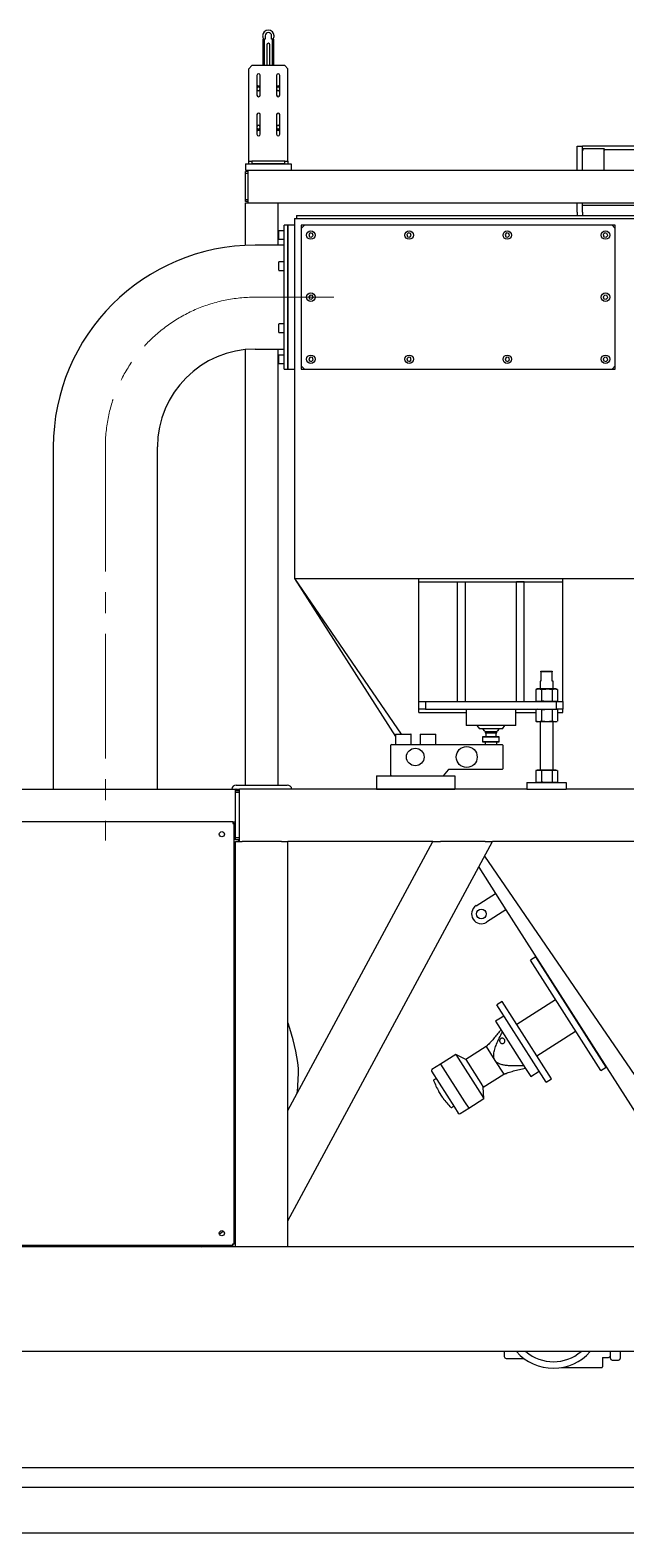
# Model space of a CAD drawing. Header units: millimetres. Extents: x 163705 to 1616509, y 81827 to 302547.
# Drawn here: x 1458682 to 1459592, y 143060 to 145357 of the extents above; entities that cross this region are included whole.
import ezdxf

# ---------------------------------------------------------------- set-up
doc = ezdxf.new("R2010")
doc.units = ezdxf.units.MM
doc.header["$LTSCALE"] = 10
doc.linetypes.add('ACAD_ISO02W100', pattern=[15, 12, -3])
doc.linetypes.add('CENTER2', pattern=[28.575, 19.05, -3.175, 3.175, -3.175])
for name, color, linetype, lineweight in [('1-中心线', 1, 'CENTER2', 0), ('1-建筑轮廓', 7, 'Continuous', 20), ('1-虚线', 8, 'ACAD_ISO02W100', 0)]:
    doc.layers.add(name, color=color, linetype=linetype, lineweight=lineweight)
doc.layers.add('1-隐线', color=8, linetype='Continuous')

# ---------------------------------------------------------------- blocks, each defined once
blk = doc.blocks.new('*U288')
for p, q in [((0, 100, -1), (15400, 100, -19.8)), ((0, 70, -1), (15400, 70, -19.8)), ((0, 0, -0.9), (15400, 0, -21.3))]:
    blk.add_line(p, q)
blk = doc.blocks.new('G$CABE3B3DF')
for p, q in [((963, 2452), (963, 2492.6)), ((963, 2492.6), (965, 2492.6)), ((965, 2452), (965, 2492.6)), ((966, 2492.6), (965, 2492.6)), ((966, 2497.6), (966, 2492.6)), ((968.5, 2483.6), (968.5, 2452)), ((973.5, 2452), (973.5, 2483.6)), ((976, 2492.6), (976, 2497.6)), ((977, 2492.6), (976, 2492.6)), ((979, 2492.6), (977, 2492.6)), ((977, 2492.6), (977, 2452)), ((979, 2492.6), (979, 2452)), ((946, 2452), (941, 2447)), ((941, 2307), (941, 2447)), ((996, 2452), (946, 2452)), ((953.5, 2437), (953.5, 2407)), ((958.3, 2421.6), (958.3, 2437.9)), ((958.5, 2407), (958.5, 2437)), ((983.5, 2437), (983.5, 2407)), ((983.7, 2437.9), (983.7, 2421.6)), ((988.5, 2407), (988.5, 2437)), ((1001, 2447), (996, 2452)), ((1001, 2307), (1001, 2447)), ((955, 2421.2), (958.5, 2421.2)), ((957.9, 2421.6), (957.9, 2421.2)), ((957.9, 2421.6), (958.5, 2421.6)), ((983.5, 2421.6), (984.1, 2421.6)), ((983.5, 2421.2), (987, 2421.2)), ((984.1, 2421.6), (984.1, 2421.2)), ((953.5, 2377), (953.5, 2347)), ((958.5, 2347), (958.5, 2377)), ((983.5, 2377), (983.5, 2347)), ((988.5, 2347), (988.5, 2377)), ((958.5, 2352.9), (955, 2352.9)), ((987, 2352.9), (983.5, 2352.9)), ((1443, 2329), (1451, 2329)), ((1443, 2324), (1443, 2329)), ((1443, 2292), (1443, 2324)), ((1536, 2329), (1451, 2329)), ((1451, 2324), (1451, 2329)), ((1451, 2325), (1451.5, 2325.5)), ((1451, 2325.5), (1451.5, 2325.5)), ((1451, 2292), (1451, 2324)), ((1451, 2322), (1451.5, 2322)), ((1451.5, 2325.5), (1451.5, 2322)), ((1451.5, 2325.5), (1483.5, 2325.5)), ((1483.5, 2325.5), (1483.5, 2322)), ((1483.5, 2325.5), (1484, 2325)), ((1483.5, 2325.5), (1484, 2325.5)), ((1483.5, 2322), (1484, 2322)), ((1484, 2325), (1484, 2325.5)), ((1484, 2325), (1484, 2322)), ((1536, 2323), (1484, 2323)), ((1484, 2292), (1484, 2322)), ((936, 2302), (936, 2292)), ((936, 2302), (1006, 2302)), ((941, 2306), (941, 2307)), ((941, 2302), (941, 2306)), ((941, 2306), (946, 2306)), ((946, 2306), (946, 2302)), ((996, 2306), (946, 2306)), ((996, 2302), (946, 2302)), ((996, 2302), (996, 2306)), ((996, 2306), (1001, 2306)), ((1001, 2306), (1001, 2307)), ((1001, 2306), (1001, 2302)), ((1006, 2302), (1006, 2292)), ((936, 2292), (1006, 2292)), ((940, 2290), (936, 2290)), ((936, 2287), (936, 2290)), ((940, 2287), (936, 2287)), ((936, 2247), (936, 2287)), ((940, 2284), (940, 2292)), ((940, 2250), (940, 2284)), ((1006, 2292), (1536, 2292)), ((940, 2247), (936, 2247)), ((936, 2244), (936, 2247)), ((940, 2244), (936, 2244)), ((936, 2177.1), (936, 2242)), ((936, 2242), (944, 2242)), ((940, 2242), (940, 2250)), ((944, 2242), (978, 2242)), ((978, 2242), (986, 2242)), ((986, 2177.5), (986, 2242)), ((986, 2242), (2636, 2242)), ((1443, 2228), (1443, 2242)), ((1451, 2228), (1451, 2242)), ((2536, 2238), (1451, 2238)), ((1001, 2208), (995, 2208)), ((995, 2098), (995, 2208)), ((1011, 2208), (1001, 2208)), ((1001, 2098), (1001, 2208)), ((1001, 2208), (1001, 1988)), ((1011, 2218), (1011, 1668)), ((1011, 2218), (2611, 2218)), ((1014, 2223), (2608, 2223)), ((1014, 2223), (1014, 2218)), ((1026, 2208), (1021, 2203)), ((1026, 2208), (1021, 2208)), ((1021, 2208), (1021, 2203)), ((1496, 2208), (1026, 2208)), ((1443, 2228), (1443, 2223)), ((1451, 2228), (1451, 2223)), ((1501, 2203), (1496, 2208)), ((1501, 2208), (1496, 2208)), ((1501, 2203), (1501, 2208)), ((987, 2186.6), (987, 2199.4)), ((995, 2199.5), (987.1, 2199.5)), ((987.1, 2186.5), (995, 2186.5)), ((1021, 2203), (1021, 1993)), ((1034.9, 2196.2), (1032.6, 2193.7)), ((1032.6, 2193.7), (1033.7, 2190.4)), ((1033.7, 2190.4), (1037.1, 2189.7)), ((1038.3, 2195.5), (1034.9, 2196.2)), ((1037.1, 2189.7), (1039.4, 2192.3)), ((1039.4, 2192.3), (1038.3, 2195.5)), ((1184.9, 2196.2), (1182.6, 2193.7)), ((1182.6, 2193.7), (1183.7, 2190.4)), ((1183.7, 2190.4), (1187.1, 2189.7)), ((1188.3, 2195.5), (1184.9, 2196.2)), ((1187.1, 2189.7), (1189.4, 2192.3)), ((1189.4, 2192.3), (1188.3, 2195.5)), ((1334.9, 2196.2), (1332.6, 2193.7)), ((1332.6, 2193.7), (1333.7, 2190.4)), ((1333.7, 2190.4), (1337.1, 2189.7)), ((1338.3, 2195.5), (1334.9, 2196.2)), ((1337.1, 2189.7), (1339.4, 2192.3)), ((1339.4, 2192.3), (1338.3, 2195.5)), ((1484.9, 2196.2), (1482.6, 2193.7)), ((1482.6, 2193.7), (1483.7, 2190.4)), ((1483.7, 2190.4), (1487.1, 2189.7)), ((1488.3, 2195.5), (1484.9, 2196.2)), ((1487.1, 2189.7), (1489.4, 2192.3)), ((1489.4, 2192.3), (1488.3, 2195.5)), ((1501, 1993), (1501, 2203)), ((995, 2177.5), (951, 2177.5)), ((987, 2139.1), (987, 2151.9)), ((995, 2152), (987.1, 2152)), ((987.1, 2139), (995, 2139)), ((995, 1988), (995, 2098)), ((1001, 1988), (1001, 2098)), ((1034.9, 2101.2), (1032.6, 2098.7)), ((1032.6, 2098.7), (1033.7, 2095.4)), ((1033.7, 2095.4), (1037.1, 2094.7)), ((1038.3, 2100.5), (1034.9, 2101.2)), ((1037.1, 2094.7), (1039.4, 2097.3)), ((1039.4, 2097.3), (1038.3, 2100.5)), ((1484.9, 2101.2), (1482.6, 2098.7)), ((1482.6, 2098.7), (1483.7, 2095.4)), ((1483.7, 2095.4), (1487.1, 2094.7)), ((1488.3, 2100.5), (1484.9, 2101.2)), ((1487.1, 2094.7), (1489.4, 2097.3)), ((1489.4, 2097.3), (1488.3, 2100.5)), ((987, 2044.1), (987, 2056.9)), ((995, 2057), (987.1, 2057)), ((987.1, 2044), (995, 2044)), ((936, 1352), (936, 2017.7)), ((951, 2018.5), (995, 2018.5)), ((986, 1352), (986, 2018.5)), ((987, 1996.6), (987, 2009.4)), ((995, 2009.5), (987.1, 2009.5)), ((1034.9, 2006.2), (1032.6, 2003.7)), ((1032.6, 2003.7), (1033.7, 2000.4)), ((1033.7, 2000.4), (1037.1, 1999.7)), ((1038.3, 2005.5), (1034.9, 2006.2)), ((1037.1, 1999.7), (1039.4, 2002.3)), ((1039.4, 2002.3), (1038.3, 2005.5)), ((1184.9, 2006.2), (1182.6, 2003.7)), ((1182.6, 2003.7), (1183.7, 2000.4)), ((1183.7, 2000.4), (1187.1, 1999.7)), ((1188.3, 2005.5), (1184.9, 2006.2)), ((1187.1, 1999.7), (1189.4, 2002.3)), ((1189.4, 2002.3), (1188.3, 2005.5)), ((1334.9, 2006.2), (1332.6, 2003.7)), ((1332.6, 2003.7), (1333.7, 2000.4)), ((1333.7, 2000.4), (1337.1, 1999.7)), ((1338.3, 2005.5), (1334.9, 2006.2)), ((1337.1, 1999.7), (1339.4, 2002.3)), ((1339.4, 2002.3), (1338.3, 2005.5)), ((1484.9, 2006.2), (1482.6, 2003.7)), ((1482.6, 2003.7), (1483.7, 2000.4)), ((1483.7, 2000.4), (1487.1, 1999.7)), ((1488.3, 2005.5), (1484.9, 2006.2)), ((1487.1, 1999.7), (1489.4, 2002.3)), ((1489.4, 2002.3), (1488.3, 2005.5)), ((987.1, 1996.5), (995, 1996.5)), ((995, 1988), (1001, 1988)), ((1001, 1988), (1011, 1988)), ((1021, 1993), (1026, 1988)), ((1021, 1993), (1021, 1988)), ((1021, 1988), (1026, 1988)), ((1026, 1988), (1496, 1988)), ((1496, 1988), (1501, 1993)), ((1496, 1988), (1501, 1988)), ((1501, 1988), (1501, 1993)), ((642.5, 1869), (642.5, 1346)), ((801.5, 1346), (801.5, 1869)), ((1011, 1668), (1165, 1426.4)), ((1011, 1668), (1173.7, 1430)), ((1011, 1668), (2611, 1668)), ((1201, 1668), (1421, 1668)), ((1201, 1662.9), (1201, 1668)), ((1201, 1480), (1201, 1662.9)), ((1201, 1662.9), (1421, 1662.9)), ((1260, 1480), (1260, 1662.9)), ((1260, 1662.9), (1272, 1662.9)), ((1272, 1480), (1272, 1662.9)), ((1362, 1662.9), (1350, 1662.9)), ((1350, 1480), (1350, 1662.9)), ((1362, 1480), (1362, 1662.9)), ((1421, 1662.9), (1421, 1668)), ((1421, 1480), (1421, 1662.9)), ((1387.5, 1526), (1404.5, 1526)), ((1387.5, 1525), (1387.5, 1526)), ((1387.5, 1525), (1387.5, 1511)), ((1404.5, 1525), (1387.5, 1525)), ((1404.5, 1526), (1404.5, 1525)), ((1404.5, 1511), (1404.5, 1525)), ((1379.5, 1498.4), (1383.9, 1499)), ((1379.5, 1498.4), (1379.5, 1480.6)), ((1379.9, 1498.4), (1379.5, 1498.4)), ((1381.7, 1499), (1379.9, 1498.5)), ((1383.9, 1499), (1381.7, 1499)), ((1383.9, 1499), (1388.3, 1498.4)), ((1396.5, 1499), (1383.9, 1499)), ((1386, 1511), (1386, 1499)), ((1387.5, 1511), (1386, 1511)), ((1388.3, 1498.4), (1388.3, 1480.6)), ((1396.5, 1499), (1404.8, 1498.4)), ((1408.6, 1499), (1396.5, 1499)), ((1406, 1511), (1404.5, 1511)), ((1404.8, 1498.4), (1408.6, 1499)), ((1404.8, 1498.4), (1404.8, 1480.6)), ((1406, 1499), (1406, 1511)), ((1408.6, 1499), (1412.1, 1498.4)), ((1410.3, 1499), (1408.6, 1499)), ((1412.1, 1498.5), (1410.3, 1499)), ((1412.5, 1498.4), (1412.5, 1480.6)), ((1201, 1468), (1201, 1480)), ((1201, 1480), (1211, 1480)), ((1211, 1480), (1211, 1468)), ((1211, 1480), (1411, 1480)), ((1383.9, 1480), (1379.5, 1480.6)), ((1379.5, 1480.6), (1379.9, 1480.5)), ((1379.9, 1480.5), (1381.7, 1480)), ((1383.9, 1480), (1381.7, 1480)), ((1388.3, 1480.6), (1383.9, 1480)), ((1396.5, 1480), (1383.9, 1480)), ((1386, 1480), (1386, 1480)), ((1404.8, 1480.6), (1396.5, 1480)), ((1408.6, 1480), (1396.5, 1480)), ((1408.6, 1480), (1404.8, 1480.6)), ((1406, 1480), (1406, 1480)), ((1412.1, 1480.5), (1408.6, 1480)), ((1410.3, 1480), (1408.6, 1480)), ((1410.3, 1480), (1412.1, 1480.5)), ((1411, 1468), (1411, 1480)), ((1411, 1480), (1421, 1480)), ((1421, 1480), (1421, 1468)), ((1211, 1468), (1201, 1468)), ((1201, 1463.1), (1201, 1468)), ((1201, 1463.1), (1273, 1463.1)), ((1211, 1468), (1411, 1468)), ((1273, 1468), (1273, 1443)), ((1349, 1443), (1349, 1468)), ((1349, 1463.1), (1379.5, 1463.1)), ((1379.5, 1467.4), (1383.9, 1468)), ((1379.5, 1467.4), (1379.5, 1449.6)), ((1379.9, 1467.4), (1379.5, 1467.4)), ((1383.9, 1449), (1379.5, 1449.6)), ((1379.5, 1449.6), (1379.9, 1449.5)), ((1381.7, 1468), (1379.9, 1467.5)), ((1379.9, 1449.5), (1381.7, 1449)), ((1383.9, 1449), (1381.7, 1449)), ((1383.9, 1468), (1388.3, 1467.4)), ((1388.3, 1449.6), (1383.9, 1449)), ((1396.5, 1449), (1383.9, 1449)), ((1386, 1449), (1386, 1375)), ((1388.3, 1467.4), (1388.3, 1449.6)), ((1396.5, 1468), (1404.8, 1467.4)), ((1404.8, 1449.6), (1396.5, 1449)), ((1408.6, 1449), (1396.5, 1449)), ((1404.8, 1467.4), (1408.6, 1468)), ((1404.8, 1467.4), (1404.8, 1449.6)), ((1408.6, 1449), (1404.8, 1449.6)), ((1406, 1375), (1406, 1449)), ((1408.6, 1468), (1412.1, 1467.4)), ((1412.1, 1449.5), (1408.6, 1449)), ((1410.3, 1449), (1408.6, 1449)), ((1412.1, 1467.5), (1410.3, 1468)), ((1410.3, 1449), (1412.1, 1449.5)), ((1421, 1468), (1411, 1468)), ((1412.5, 1467.4), (1412.5, 1449.6)), ((1412.5, 1463.1), (1421, 1463.1)), ((1421, 1463.1), (1421, 1468)), ((1165, 1429.9), (1165, 1414)), ((1165.1, 1430), (1165.5, 1430)), ((1165.5, 1430), (1188.9, 1430)), ((1189, 1414), (1189, 1429.9)), ((1203, 1429.9), (1203, 1414)), ((1203.1, 1430), (1204.1, 1430)), ((1204.1, 1430), (1226.9, 1430)), ((1227, 1414), (1227, 1429.9)), ((1311, 1443), (1273, 1443)), ((1289.6, 1443), (1293.5, 1438)), ((1328.5, 1438), (1293.5, 1438)), ((1298.4, 1425.6), (1298.4, 1418.4)), ((1298.4, 1425.6), (1323.6, 1425.6)), ((1322.8, 1426), (1299.2, 1426)), ((1302.2, 1433.8), (1302.2, 1432.2)), ((1302.2, 1433.8), (1319.8, 1433.8)), ((1302.2, 1432.2), (1319.8, 1432.2)), ((1303, 1432.2), (1303, 1426)), ((1349, 1443), (1311, 1443)), ((1319, 1426), (1319, 1432.2)), ((1319.8, 1432.2), (1319.8, 1433.8)), ((1323.6, 1418.4), (1323.6, 1425.6)), ((1328.5, 1438), (1332.4, 1443)), ((1158, 1367), (1158, 1413)), ((1159, 1414), (1328, 1414)), ((1298.4, 1418.4), (1323.6, 1418.4)), ((1322.8, 1418), (1299.2, 1418)), ((1302, 1418), (1302, 1414)), ((1320, 1414), (1320, 1418)), ((1329, 1413), (1329, 1377)), ((1136, 1366), (1136, 1346)), ((1136, 1366), (1256, 1366)), ((1245.7, 1375.6), (1238.3, 1366.3)), ((1328, 1376), (1246.5, 1376)), ((1256, 1366), (1256, 1346)), ((1366, 1356), (1426, 1356)), ((1366, 1356), (1366, 1346)), ((1379.5, 1374.4), (1383.9, 1375)), ((1379.5, 1374.4), (1379.5, 1356.6)), ((1379.9, 1374.4), (1379.5, 1374.4)), ((1383.9, 1356), (1379.5, 1356.6)), ((1379.5, 1356.6), (1379.9, 1356.5)), ((1381.7, 1375), (1379.9, 1374.5)), ((1379.9, 1356.5), (1381.7, 1356)), ((1383.9, 1375), (1381.7, 1375)), ((1383.9, 1375), (1388.3, 1374.4)), ((1396.5, 1375), (1383.9, 1375)), ((1388.3, 1356.6), (1383.9, 1356)), ((1388.3, 1374.4), (1388.3, 1356.6)), ((1396.5, 1375), (1404.8, 1374.4)), ((1408.6, 1375), (1396.5, 1375)), ((1404.8, 1356.6), (1396.5, 1356)), ((1404.8, 1374.4), (1408.6, 1375)), ((1404.8, 1374.4), (1404.8, 1356.6)), ((1408.6, 1356), (1404.8, 1356.6)), ((1408.6, 1375), (1412.1, 1374.4)), ((1410.3, 1375), (1408.6, 1375)), ((1412.1, 1356.5), (1408.6, 1356)), ((1412.1, 1374.5), (1410.3, 1375)), ((1410.3, 1356), (1412.1, 1356.5)), ((1412.5, 1374.4), (1412.5, 1356.6)), ((1426, 1356), (1426, 1346)), ((261, 1346), (921, 1346)), ((921, 1338), (921, 1346)), ((927, 1343.5), (921, 1343.5)), ((927, 1340.5), (921, 1340.5)), ((921, 1304), (921, 1338)), ((922, 1352), (1000, 1352)), ((922, 1346), (927, 1346)), ((1366, 1346), (927, 1346)), ((927, 1336), (927, 1346)), ((927, 1276), (927, 1336)), ((1136, 1346), (1256, 1346)), ((1366, 1346), (1426, 1346)), ((2695, 1346), (1426, 1346)), ((916.8, 1296), (263.2, 1296)), ((916.8, 1296), (916.8, 1294.5)), ((916.8, 1296), (921, 1296)), ((919, 1293.8), (917.5, 1293.8)), ((919, 650.2), (919, 1293.8)), ((919, 1292), (921, 1292)), ((921, 1287), (919, 1287)), ((921, 1298.2), (921, 1304)), ((921, 1271.5), (921, 1298.2)), ((927, 1271.5), (921, 1271.5)), ((921, 1268.5), (921, 1271.5)), ((927, 1268.5), (921, 1268.5)), ((921, 646), (921, 1266)), ((921, 1266), (931, 1266)), ((927, 1266), (927, 1276)), ((991, 1266), (931, 1266)), ((991, 1266), (1001, 1266)), ((1001, 685.9), (1313.4, 1266)), ((1001, 854.6), (1222.5, 1266)), ((1222.5, 1266), (1001, 1266)), ((1001, 854.6), (1001, 1266)), ((1222.5, 1266), (1233.9, 1266)), ((1302, 1266), (1233.9, 1266)), ((1302, 1266), (1313.4, 1266)), ((2308.6, 1266), (1313.4, 1266)), ((1301.2, 1243.5), (1694.7, 668)), ((1292.3, 1226.8), (1317.9, 1186.5)), ((1288.4, 1167.7), (1317.9, 1186.5)), ((1317.9, 1186.5), (1334, 1161.2)), ((1334, 1161.2), (1304.5, 1142.4)), ((1334, 1161.2), (1648.5, 668)), ((921, 1107.3), (919, 1109.1)), ((1379.7, 1089.6), (1371.3, 1084.2)), ((1478.8, 915.6), (1371.3, 1084.2)), ((1487.2, 920.9), (1379.7, 1089.6)), ((1328.4, 1021.3), (1320, 1015.9)), ((1395.2, 897.8), (1320, 1015.9)), ((1403.6, 903.2), (1328.4, 1021.3)), ((1409.7, 1023.9), (1350.7, 986.3)), ((1330.7, 999), (1318.1, 991)), ((1318.1, 991), (1363.9, 919)), ((1381.3, 938.2), (1440.4, 975.8)), ((1303.8, 952.2), (1272.5, 932.3)), ((1303.8, 952.2), (1317.2, 931.1)), ((1234.1, 925.6), (1221, 917.2)), ((1257.3, 940.4), (1234.1, 925.6)), ((1234.1, 925.6), (1270.8, 868)), ((1234.1, 925.6), (1270.8, 868)), ((1272.5, 932.3), (1257.3, 940.4)), ((1257.3, 940.4), (1294.1, 882.8)), ((1272.5, 932.3), (1295.5, 896.3)), ((1317.2, 931.1), (1330.7, 910.1)), ((1478.8, 915.6), (1487.2, 920.9)), ((1220.4, 914.5), (1255.3, 859.8)), ((1227, 903.2), (1223.8, 901.2)), ((1295.5, 896.3), (1299.4, 890.1)), ((1299.4, 890.1), (1330.7, 910.1)), ((1363.9, 919), (1371.8, 906.6)), ((1371.8, 906.6), (1384.5, 914.7)), ((1395.2, 897.8), (1403.6, 903.2)), ((1236.9, 875), (1231.4, 883.4)), ((1237.8, 873.5), (1236.9, 875)), ((1294.1, 882.8), (1300.3, 872.9)), ((1300.3, 872.9), (1299.4, 890.1)), ((1001, 833.5), (1001, 854.6)), ((1250.7, 859.1), (1253.8, 861.1)), ((1255.3, 859.8), (1261.2, 850.4)), ((1264, 849.8), (1277.1, 858.1)), ((1270.8, 868), (1277.1, 858.1)), ((1270.8, 868), (1277.1, 858.1)), ((1277.1, 858.1), (1300.3, 872.9)), ((1001, 707), (1001, 833.5)), ((1001, 685.9), (1001, 707)), ((919, 685.6), (921, 687.6)), ((1001, 646), (1001, 685.9)), ((916.8, 648), (263.2, 648)), ((921.2, 646), (291, 646)), ((874.5, 646), (874.5, 648)), ((916.8, 648), (916.8, 649.5)), ((919, 650.2), (917.5, 650.2)), ((931, 646), (921.2, 646)), ((991, 646), (931, 646)), ((1000.8, 646), (991, 646)), ((2621.2, 646), (1000.8, 646)), ((1776, 486), (565, 486)), ((1331.5, 486), (1331.5, 478.5)), ((1493.5, 480), (1493.5, 486)), ((1508.5, 486), (1508.5, 475.5)), ((1334.5, 475.5), (1361.5, 475.5)), ((1418.7, 461.5), (1480.5, 461.5)), ((1481.5, 477), (1490.5, 477)), ((1481.5, 477), (1481.5, 462.5)), ((1493.5, 475.5), (1493.5, 480)), ((1496, 473), (1506, 473))]:
    blk.add_line(p, q)
at = {"flags": 128}
for points in [[(955, 2421.2), (954.2, 2421.1), (953.5, 2420.9)], [(988.5, 2420.9), (987.8, 2421.1), (987, 2421.2)], [(953.5, 2353.2), (954.2, 2352.9), (955, 2352.9)], [(987, 2352.9), (987.8, 2352.9), (988.5, 2353.2)], [(927, 1345.1), (925.4, 1344.3), (924.4, 1343.5)], [(924.4, 1268.5), (925.4, 1267.7), (927, 1266.8)], [(896.3, 665.5), (897.9, 666.8), (902.2, 670.3)], [(869.3, 646), (872.2, 647.9), (872.3, 648)]]:
    blk.add_lwpolyline(points, dxfattribs=at)
for centre, radius in [((1036, 2193), 6.5), ((1186, 2193), 6.5), ((1336, 2193), 6.5), ((1486, 2193), 6.5), ((1036, 2098), 6.5), ((1486, 2098), 6.5), ((1036, 2003), 6.5), ((1186, 2003), 6.5), ((1336, 2003), 6.5), ((1486, 2003), 6.5), ((1195.5, 1395), 13.5), ((1274, 1395), 16), ((900, 1277), 4), ((1296.5, 1155.1), 7.5), ((900, 667), 4)]:
    blk.add_circle(centre, radius)
for centre, radius, start, end in [((971, 2497.6), 8.75, 0, 180), ((971, 2497.6), 8.75, 180, 214.8499), ((971, 2497.6), 5, 0, 180), ((971, 2483.6), 2.5, 0, 180), ((971, 2497.6), 8.75, 325.1501, 0), ((956, 2437), 2.5, 0, 180), ((986, 2437), 2.5, 0, 180), ((955.9, 2416.6), 3, 29.9264, 143.1301), ((955.9, 2416.6), 2.6, 0, 157.3801), ((955.9, 2416.6), 2.6, 202.6199, 0), ((955.9, 2416.6), 3, 216.8699, 330.0736), ((986.1, 2416.6), 3, 36.8699, 150.0736), ((986.1, 2416.6), 2.6, 22.6199, 180), ((986.1, 2416.6), 2.6, 180, 337.3801), ((986.1, 2416.6), 3, 209.9264, 323.1301), ((956, 2407), 2.5, 180, 0), ((986, 2407), 2.5, 180, 0), ((956, 2377), 2.5, 0, 180), ((986, 2377), 2.5, 0, 180), ((955.9, 2357.9), 3, 29.9264, 143.1301), ((955.9, 2357.9), 2.6, 0, 157.3801), ((955.9, 2357.9), 2.6, 202.6199, 0), ((955.9, 2357.9), 3, 216.8699, 330.0736), ((956, 2347), 2.5, 180, 0), ((986.1, 2357.9), 3, 36.8699, 150.0736), ((986.1, 2357.9), 2.6, 22.6199, 180), ((986.1, 2357.9), 2.6, 180, 337.3801), ((986.1, 2357.9), 3, 209.9264, 323.1301), ((986, 2347), 2.5, 180, 0), ((987.1, 2199.4), 0.1, 90, 180), ((987.1, 2186.6), 0.1, 180, 270), ((951, 1869), 308.5, 90, 180), ((987.1, 2151.9), 0.1, 90, 180), ((987.1, 2139.1), 0.1, 180, 270), ((987.1, 2056.9), 0.1, 90, 180), ((987.1, 2044.1), 0.1, 180, 270), ((951, 1869), 149.5, 90, 180), ((987.1, 2009.4), 0.1, 90, 180), ((987.1, 1996.6), 0.1, 180, 270), ((1165.1, 1429.9), 0.1, 90, 180), ((1188.9, 1429.9), 0.1, 0, 90), ((1203.1, 1429.9), 0.1, 90, 180), ((1226.9, 1429.9), 0.1, 0, 90), ((1311, 1446), 15, 212.2476, 233.927), ((1311, 1446), 15, 306.073, 327.7524), ((1159, 1413), 1, 90, 180), ((1328, 1413), 1, 0, 90), ((1159, 1367), 1, 180, 270), ((1237.5, 1367), 1, 270, 321.3402), ((1246.5, 1375), 1, 90, 141.3402), ((1328, 1377), 1, 270, 0), ((922, 1345), 7, 90, 171.7868), ((922, 1345), 1, 90, 180), ((1000, 1345), 7, 8.2132, 90), ((1296.5, 1155.1), 15, 122.5175, 302.5175), ((722.4, 887.5), 296.3, 6.1033, 19.8924), ((693.3, 917.7), 323.7, 353.3769, 0.229), ((1222.1, 915.6), 2, 122.5175, 212.5175), ((1224, 900.8), 0.5, 122.5175, 199.7292), ((1328.2, 938.2), 111.2, 199.7292, 209.4757), ((1226.7, 903.7), 0.5, 302.5175, 32.5175), ((1328.2, 938.2), 111.2, 215.5593, 225.3058), ((1250.4, 859.5), 0.5, 225.3058, 302.5175), ((1254.1, 860.7), 0.5, 32.5175, 122.5175), ((1262.9, 851.5), 2, 212.5175, 302.5175), ((1406.5, 535.5), 75, 221.295, 318.705), ((1406.5, 535.5), 65, 229.5935, 310.4065), ((1334.5, 478.5), 3, 180, 270), ((1480.5, 462.5), 1, 270, 0), ((1490.5, 480), 3, 270, 0), ((1496, 475.5), 2.5, 180, 270), ((1506, 475.5), 2.5, 270, 0)]:
    blk.add_arc(centre, radius, start, end)
for centre, major_axis, start_param, end_param in [((1299.2, 1425.2), (-0.924, 0), 4.712389, 5.759587), ((1322.8, 1425.2), (0.924, 0), 0.523599, 1.570796), ((1299.2, 1418.8), (-0.924, 0), 0.523599, 1.570796), ((1322.8, 1418.8), (0.924, 0), 4.712389, 5.759587)]:
    blk.add_ellipse(centre, major_axis=major_axis, ratio=0.866025, start_param=start_param, end_param=end_param)
for points, knots in [([(1388.3, 1498.4), (1388.9, 1498.5), (1391.7, 1498.8), (1394.4, 1498.9), (1396.5, 1499)], [0, 0, 0, 0, 0.225037, 1, 1, 1, 1]), ([(1396.5, 1480), (1394.4, 1480), (1391.7, 1480.1), (1388.9, 1480.5), (1388.3, 1480.6)], [0, 0, 0, 0, 0.774963, 1, 1, 1, 1]), ([(1388.3, 1467.4), (1388.9, 1467.5), (1391.7, 1467.8), (1394.4, 1467.9), (1396.5, 1468)], [0, 0, 0, 0, 0.225037, 1, 1, 1, 1]), ([(1396.5, 1449), (1394.4, 1449), (1391.7, 1449.1), (1388.9, 1449.5), (1388.3, 1449.6)], [0, 0, 0, 0, 0.774963, 1, 1, 1, 1]), ([(1388.3, 1374.4), (1388.9, 1374.5), (1391.7, 1374.8), (1394.4, 1374.9), (1396.5, 1375)], [0, 0, 0, 0, 0.225037, 1, 1, 1, 1]), ([(1396.5, 1356), (1394.4, 1356), (1391.7, 1356.1), (1388.9, 1356.5), (1388.3, 1356.6)], [0, 0, 0, 0, 0.774963, 1, 1, 1, 1]), ([(1326.2, 978.2), (1324.5, 976), (1321.3, 971.6), (1316.2, 965.5), (1311.9, 960.6), (1308.4, 956.9), (1306.3, 954.7), (1305, 953.4), (1304.3, 952.8), (1303.9, 952.3), (1303.8, 952.3), (1303.8, 952.2)], [0, 0, 0, 0, 0.194185, 0.388495, 0.5823, 0.699612, 0.816519, 0.863795, 0.911002, 0.955532, 1, 1, 1, 1]), ([(1317.2, 931.1), (1317.2, 931.2), (1316.8, 931.9), (1316.2, 933.2), (1315.5, 935.3), (1315.2, 937.9), (1315.4, 941.1), (1315.9, 944.6), (1317.2, 949.8), (1319.8, 956.8), (1323.7, 965.5), (1326.9, 971.5), (1328.6, 974.5)], [0, 0, 0, 0, 0.006847, 0.047366, 0.089091, 0.148678, 0.209826, 0.293305, 0.376891, 0.548197, 0.773353, 1, 1, 1, 1]), ([(1326.2, 964.4), (1326.6, 964.6), (1327.4, 965), (1328.6, 965.1), (1329.9, 964.9), (1331, 964.2), (1331.9, 963.1), (1332.4, 961.7), (1332.3, 960.2), (1331.8, 958.8), (1330.9, 957.7), (1329.7, 957.2), (1328.5, 957), (1327.2, 957.2), (1326, 957.7), (1325, 958.8), (1324.3, 960.1), (1324.2, 961.5), (1324.7, 962.9), (1325.4, 963.9), (1326, 964.3), (1326.2, 964.4)], [0, 0, 0, 0, 0.049318, 0.098604, 0.148786, 0.201406, 0.25741, 0.316878, 0.377971, 0.436549, 0.488893, 0.535783, 0.581411, 0.629788, 0.683287, 0.741939, 0.803009, 0.862544, 0.918226, 0.97022, 1, 1, 1, 1]), ([(1361.3, 923.1), (1359.1, 923), (1354.8, 922.7), (1348.2, 922.6), (1341.4, 922.7), (1335.1, 923.2), (1329.3, 924.1), (1325, 925.4), (1322, 926.8), (1320.1, 928), (1318.5, 929.4), (1317.6, 930.6), (1317.2, 931.1)], [0, 0, 0, 0, 0.144765, 0.28952, 0.435953, 0.582308, 0.698517, 0.816501, 0.863395, 0.910987, 0.95478, 1, 1, 1, 1]), ([(1330.7, 910.1), (1330.7, 910.1), (1330.7, 910.1), (1330.8, 910.1), (1331.5, 910.4), (1332.5, 910.8), (1334.6, 911.5), (1337.5, 912.5), (1341.4, 913.8), (1347, 915.5), (1354.4, 917.4), (1360.6, 918.7), (1363.7, 919.4)], [0, 0, 0, 0, 0.0068462, 0.0479368, 0.0890747, 0.1493582, 0.2098, 0.322208, 0.4352414, 0.5482249, 0.7740553, 1, 1, 1, 1])]:
    blk.add_open_spline(points, degree=3, knots=knots)
for points in [[(916.8, 1296), (916.8, 1295.9), (916.7, 1295.9), (916.6, 1295.3), (916.6, 1294.4), (916.5, 1293.8), (916.5, 1293.5)], [(916.8, 1294.5), (916.8, 1294.5), (916.7, 1294.4), (916.6, 1294.2), (916.6, 1293.9), (916.5, 1293.6), (916.5, 1293.5)], [(916.5, 1293.5), (916.8, 1293.5), (917.5, 1293.5), (918.3, 1293.6), (918.9, 1293.7), (919, 1293.7), (919, 1293.8)], [(916.5, 1293.5), (916.6, 1293.5), (916.9, 1293.5), (917.2, 1293.6), (917.5, 1293.7), (917.5, 1293.7), (917.5, 1293.8)], [(916.5, 650.5), (916.5, 650.1), (916.6, 649.5), (916.6, 648.7), (916.7, 648.1), (916.8, 648), (916.8, 648)], [(919, 650.2), (919, 650.2), (918.9, 650.2), (918.3, 650.3), (917.5, 650.4), (916.8, 650.4), (916.5, 650.5)], [(917.5, 650.2), (917.5, 650.2), (917.5, 650.2), (917.2, 650.3), (916.9, 650.4), (916.6, 650.4), (916.5, 650.5)], [(916.5, 650.5), (916.5, 650.3), (916.6, 650.1), (916.6, 649.7), (916.7, 649.5), (916.8, 649.5), (916.8, 649.5)]]:
    blk.add_open_spline(points, degree=3)
at = {"layer": '1-中心线'}
for p, q in [((1071, 2098), (951, 2098)), ((722, 1869), (722, 1267.2))]:
    blk.add_line(p, q, dxfattribs=at)
blk.add_arc((951, 1869), 229, 90, 180, dxfattribs=at)
at = {"layer": '1-虚线', "lineweight": 18}
blk.add_line((67.5, 308.8), (3161.7, 308.8), dxfattribs=at)

msp = doc.modelspace()

# ---------------------------------------------------------------- linework, layer by layer
at = {"layer": '1-建筑轮廓'}
msp.add_line((1430750.296, 143059.632), (1515696.37, 143059.632), dxfattribs=at)

# ---------------------------------------------------------------- block references
msp.add_blockref('*U288', (1452385.673, 143059.632, 0.859))
at = {"layer": '1-隐线'}
msp.add_blockref('G$CABE3B3DF', (1458074.648, 142850.866), dxfattribs=at)

doc.saveas('drawing.dxf')
